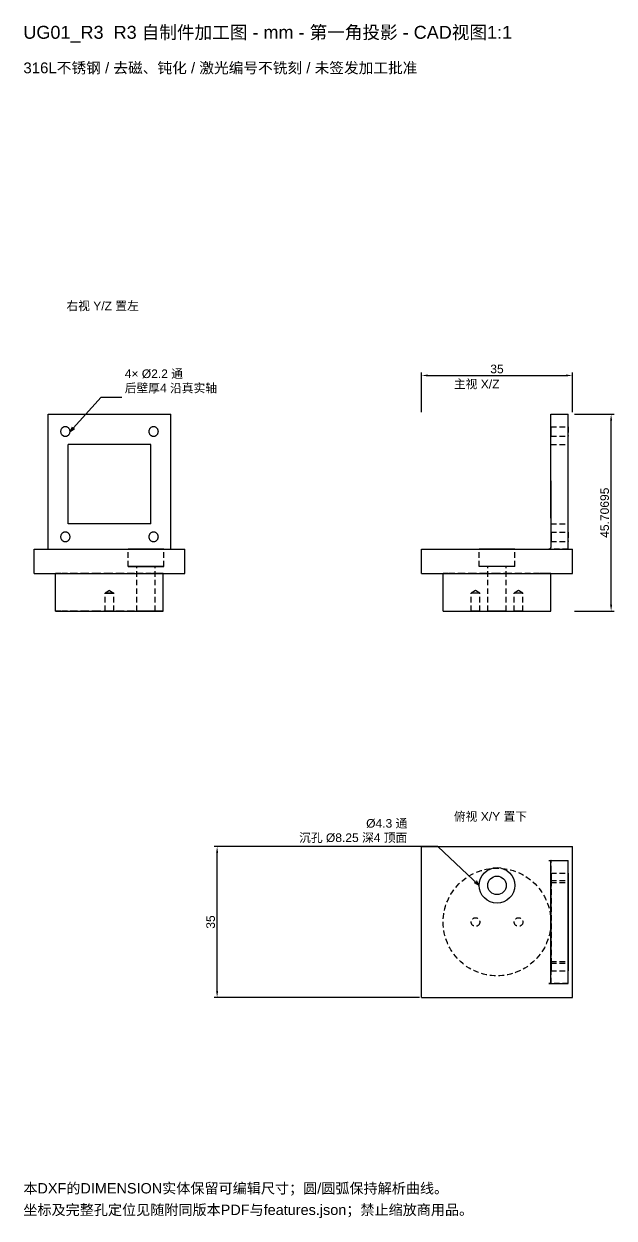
# Model space of a CAD drawing. Header units: millimetres. Extents: x 15 to 294, y 11 to 288.
# Drawn here: x 15.1 to 152.2, y 11.3 to 288.5 of the extents above; entities that cross this region are included whole.
import ezdxf

# ---------------------------------------------------------------- set-up
doc = ezdxf.new("R2010")
doc.units = ezdxf.units.MM
doc.linetypes.add('DASHED_SMALL', pattern=[2, 1.3, -0.7])
for name, color, linetype in [('ANNOTATIONS', 7, 'Continuous'), ('DIMENSIONS', 3, 'Continuous'), ('HIDDEN', 8, 'DASHED_SMALL'), ('VISIBLE', 7, 'Continuous')]:
    doc.layers.add(name, color=color, linetype=linetype)
doc.styles.add('ZZLAB_UNICODE', font='Arial Unicode.ttf')
doc.dimstyles.new('ZZLAB_MM', dxfattribs={"dimtxt": 2, "dimasz": 1.5, "dimexe": 0.7, "dimexo": 0.5, "dimgap": 0.5, "dimtad": 1, "dimdec": 5, "dimtxsty": 'ZZLAB_UNICODE', "dimcen": 2.5, "dimclrd": 3, "dimclre": 3, "dimclrt": 7, "dimazin": 3, "dimtfac": 1, "dimtmove": 0, "dimatfit": 3})

# ---------------------------------------------------------------- blocks, each defined once
blk = doc.blocks.new('_CLOSEDFILLED')
at = {"color": 0, "linetype": 'BYBLOCK'}
blk.add_solid([(-1, 0.16), (0, 0), (-1, -0.16)], dxfattribs=at)
blk = doc.blocks.new('*D7')
at = {"color": 3}
for p, q in [((107.5, 198.35), (107.5, 207.55)), ((109, 206.85), (141, 206.85)), ((142.5, 198.35), (142.5, 207.55))]:
    blk.add_line(p, q, dxfattribs=at)
at = {"layer": 'Defpoints'}
for p in [(107.5, 206.85), (107.5, 197.85), (142.5, 197.85)]:
    blk.add_point(p, dxfattribs=at)
at = {"layer": 'DIMENSIONS', "color": 3, "xscale": 1.5, "yscale": 1.5, "rotation": 180}
blk.add_blockref('_CLOSEDFILLED', (107.5, 206.85), dxfattribs=at)
at = {"layer": 'DIMENSIONS', "color": 3, "xscale": 1.5, "yscale": 1.5}
blk.add_blockref('_CLOSEDFILLED', (142.5, 206.85), dxfattribs=at)
at = {"layer": 'DIMENSIONS', "color": 7, "insert": (125, 208.35), "char_height": 2, "attachment_point": 5, "style": 'ZZLAB_UNICODE', "bg_fill": 3, "box_fill_scale": 1.1, "bg_fill_color": 0}
blk.add_mtext('35', dxfattribs=at)
blk = doc.blocks.new('*D8')
at = {"color": 3}
for p, q in [((143, 197.85), (152.2, 197.85)), ((151.5, 153.65), (151.5, 196.35)), ((143, 152.15), (152.2, 152.15))]:
    blk.add_line(p, q, dxfattribs=at)
at = {"layer": 'Defpoints'}
for p in [(142.5, 197.85), (142.5, 152.15), (151.5, 152.15)]:
    blk.add_point(p, dxfattribs=at)
at = {"layer": 'DIMENSIONS', "color": 3, "xscale": 1.5, "yscale": 1.5}
for p, rotation in [((151.5, 197.85), 90), ((151.5, 152.15), 270)]:
    blk.add_blockref('_CLOSEDFILLED', p, dxfattribs=dict(at, rotation=rotation))
at = {"layer": 'DIMENSIONS', "color": 7, "insert": (150, 175), "char_height": 2, "attachment_point": 5, "rotation": 90, "style": 'ZZLAB_UNICODE', "bg_fill": 3, "box_fill_scale": 1.1, "bg_fill_color": 0}
blk.add_mtext('45.70695', dxfattribs=at)
blk = doc.blocks.new('*D9')
at = {"color": 3}
for p, q in [((107, 97.5), (59.3, 97.5)), ((60, 64), (60, 96)), ((107, 62.5), (59.3, 62.5))]:
    blk.add_line(p, q, dxfattribs=at)
at = {"layer": 'Defpoints'}
for p in [(107.5, 97.5), (60, 62.5), (107.5, 62.5)]:
    blk.add_point(p, dxfattribs=at)
at = {"layer": 'DIMENSIONS', "color": 3, "xscale": 1.5, "yscale": 1.5}
for p, rotation in [((60, 97.5), 90), ((60, 62.5), 270)]:
    blk.add_blockref('_CLOSEDFILLED', p, dxfattribs=dict(at, rotation=rotation))
at = {"layer": 'DIMENSIONS', "color": 7, "insert": (58.5, 80), "char_height": 2, "attachment_point": 5, "rotation": 90, "style": 'ZZLAB_UNICODE', "bg_fill": 3, "box_fill_scale": 1.1, "bg_fill_color": 0}
blk.add_mtext('35', dxfattribs=at)

msp = doc.modelspace()

# ---------------------------------------------------------------- linework, layer by layer
at = {"layer": 'ANNOTATIONS'}
for p, q in [((25.84998, 193.852098), (26.429749, 194.944741)), ((25.84998, 193.852098), (26.875726, 194.543362)), ((120.875, 88.5), (119.794373, 89.101868)), ((120.875, 88.5), (120.204738, 89.539591))]:
    msp.add_line(p, q, dxfattribs=at)
msp.add_lwpolyline([(25.84998, 193.852098), (33.04998, 201.852098), (37.84998, 201.852098)], dxfattribs=at)
at = {"layer": 'HIDDEN'}
for p, q in [((20.749921, 197.852161), (20.749921, 197.853476)), ((20.749921, 167.036697), (20.749921, 197.852161)), ((20.749921, 197.852161), (49.24998, 197.852161)), ((49.24998, 197.852161), (49.24998, 197.853476)), ((49.24998, 167.036697), (49.24998, 197.852161)), ((137.531236, 197.852161), (141.531235, 197.853476)), ((137.541365, 167.036697), (137.531236, 197.852161)), ((137.532189, 194.952098), (141.532189, 194.953413)), ((137.532189, 194.952049), (141.532189, 194.953364)), ((23.64998, 193.852101), (23.64998, 193.853416)), ((25.84998, 193.852095), (25.84998, 193.85341)), ((44.14998, 193.852051), (44.14998, 193.853366)), ((46.34998, 193.852046), (46.34998, 193.853361)), ((137.532912, 192.752098), (141.532912, 192.753413)), ((137.532912, 192.752049), (141.532912, 192.753364)), ((25.42756, 190.852161), (25.42756, 190.853476)), ((25.42756, 172.402062), (25.42756, 190.852161)), ((44.62756, 172.402062), (44.62756, 190.852161)), ((137.533537, 190.852161), (141.533536, 190.853476)), ((137.533537, 190.852161), (141.533536, 190.853476)), ((137.539602, 172.402062), (137.533537, 190.852161)), ((141.539601, 172.403377), (141.533536, 190.853476)), ((25.42756, 172.402062), (25.42756, 172.403377)), ((44.62756, 172.402062), (25.42756, 172.402062)), ((44.62756, 172.402062), (44.62756, 172.403377)), ((137.539602, 172.402062), (141.539601, 172.403377)), ((23.649921, 169.402102), (23.649921, 169.403417)), ((25.849921, 169.402097), (25.849921, 169.403412)), ((44.149921, 169.402053), (44.149921, 169.403368)), ((46.349921, 169.402047), (46.349921, 169.403362)), ((137.540226, 170.502099), (141.540226, 170.503414)), ((137.540226, 170.50205), (141.540226, 170.503365)), ((20.749921, 166.536533), (49.24998, 166.536533)), ((39.375, 162.536533), (39.375, 166.536533)), ((47.625, 162.536533), (47.625, 166.536533)), ((120.875, 162.536533), (120.875, 166.536533)), ((129.125, 162.536533), (129.125, 166.536533)), ((141.54153, 166.536533), (137.041365, 166.536533)), ((137.540949, 168.3021), (141.540949, 168.303414)), ((137.540949, 168.30205), (141.540949, 168.303365)), ((41.35, 152.146524), (41.35, 162.536533)), ((45.65, 152.146524), (45.65, 162.536533)), ((122.85, 152.146524), (122.85, 162.536533)), ((127.15, 152.146524), (127.15, 162.536533)), ((35, 156.950389), (33.995, 156.346524)), ((33.995, 152.146524), (33.995, 156.346524)), ((35, 156.950389), (36.005, 156.346524)), ((36.005, 152.146524), (36.005, 156.346524)), ((120, 156.950389), (118.995, 156.346524)), ((118.995, 152.146524), (118.995, 156.346524)), ((121.005, 156.346524), (120, 156.950389)), ((121.005, 152.146524), (121.005, 156.346524)), ((130, 156.950389), (128.995, 156.346524)), ((128.995, 152.146524), (128.995, 156.346524)), ((131.005, 156.346524), (130, 156.950389)), ((131.005, 152.146524), (131.005, 156.346524)), ((137.531236, 94.24998), (141.54153, 94.24998)), ((137.541365, 94.24998), (137.531236, 94.24998)), ((137.541365, 65.749921), (137.541365, 94.24998)), ((137.532551, 91.34998), (141.53255, 91.34998)), ((137.532551, 89.14998), (141.53255, 89.14998)), ((137.533537, 89.62756), (137.533537, 70.42756)), ((137.539602, 89.62756), (137.533537, 89.62756)), ((137.533537, 89.62756), (141.533536, 89.62756)), ((137.539602, 89.62756), (137.539602, 70.42756)), ((137.539602, 89.62756), (141.533536, 89.62756)), ((137.540588, 91.349921), (141.540587, 91.349921)), ((137.540588, 89.149921), (141.540587, 89.149921)), ((137.532551, 70.84998), (141.53255, 70.84998)), ((137.539602, 70.42756), (137.533537, 70.42756)), ((137.533537, 70.42756), (141.533536, 70.42756)), ((137.539602, 70.42756), (141.533536, 70.42756)), ((137.540588, 70.849921), (141.540587, 70.849921)), ((137.532551, 68.64998), (141.53255, 68.64998)), ((137.540588, 68.649921), (141.540587, 68.649921)), ((141.54153, 65.749921), (137.041365, 65.749921)), ((137.541365, 65.749921), (137.531236, 65.749921))]:
    msp.add_line(p, q, dxfattribs=at)
for points in [[(141.532189, 194.953413), (141.532912, 192.753413)], [(141.532189, 194.953364), (141.532912, 192.753364)], [(23.64998, 193.852758), (23.64998, 193.852101)], [(23.64998, 193.852101), (23.655277, 193.744282), (23.671116, 193.637501), (23.697345, 193.532788), (23.733712, 193.431149), (23.779865, 193.333564), (23.835362, 193.240973), (23.899667, 193.154268), (23.972161, 193.074283), (24.052145, 193.001788), (24.138851, 192.937483), (24.231441, 192.881986), (24.329026, 192.835832), (24.430664, 192.799465), (24.535378, 192.773235), (24.642159, 192.757395), (24.749977, 192.752098), (24.857796, 192.757395), (24.964577, 192.773234), (25.069291, 192.799463), (25.170929, 192.83583), (25.268514, 192.881984), (25.361105, 192.93748), (25.447811, 193.001785), (25.527796, 193.074279), (25.60029, 193.154263), (25.664595, 193.240969), (25.720092, 193.333559), (25.766246, 193.431144), (25.802614, 193.532782), (25.828843, 193.637496), (25.844683, 193.744277), (25.84998, 193.852095)], [(25.84998, 193.852095), (25.84998, 193.852753)], [(44.14998, 193.852709), (44.14998, 193.852051)], [(44.14998, 193.852051), (44.155277, 193.744233), (44.171116, 193.637452), (44.197345, 193.532738), (44.233712, 193.431099), (44.279865, 193.333515), (44.335362, 193.240924), (44.399667, 193.154218), (44.472161, 193.074233), (44.552145, 193.001739), (44.638851, 192.937434), (44.731441, 192.881937), (44.829026, 192.835782), (44.930664, 192.799415), (45.035378, 192.773185), (45.142159, 192.757346), (45.249977, 192.752049), (45.357796, 192.757345), (45.464577, 192.773184), (45.569291, 192.799414), (45.670929, 192.83578), (45.768514, 192.881934), (45.861105, 192.937431), (45.947811, 193.001736), (46.027796, 193.074229), (46.10029, 193.154214), (46.164595, 193.240919), (46.220092, 193.33351), (46.266246, 193.431095), (46.302614, 193.532733), (46.328843, 193.637447), (46.344683, 193.744227), (46.34998, 193.852046)], [(46.34998, 193.852046), (46.34998, 193.852703)], [(23.649921, 169.40276), (23.649921, 169.402102)], [(23.649921, 169.402102), (23.655218, 169.294283), (23.671057, 169.187503), (23.697286, 169.082789), (23.733653, 168.98115), (23.779806, 168.883565), (23.835303, 168.790974), (23.899608, 168.704269), (23.972102, 168.624284), (24.052086, 168.55179), (24.138792, 168.487484), (24.231382, 168.431987), (24.328967, 168.385833), (24.430605, 168.349466), (24.535319, 168.323236), (24.6421, 168.307397), (24.749918, 168.3021), (24.857737, 168.307396), (24.964518, 168.323235), (25.069232, 168.349464), (25.17087, 168.385831), (25.268455, 168.431985), (25.361046, 168.487481), (25.447752, 168.551786), (25.527737, 168.62428), (25.600231, 168.704265), (25.664536, 168.79097), (25.720033, 168.883561), (25.766188, 168.981145), (25.802555, 169.082784), (25.828784, 169.187497), (25.844624, 169.294278), (25.849921, 169.402097)], [(25.849921, 169.402097), (25.849921, 169.402754)], [(44.149921, 169.40271), (44.149921, 169.402053)], [(44.149921, 169.402053), (44.155218, 169.294234), (44.171057, 169.187453), (44.197286, 169.082739), (44.233653, 168.981101), (44.279806, 168.883516), (44.335303, 168.790925), (44.399608, 168.70422), (44.472102, 168.624235), (44.552086, 168.55174), (44.638792, 168.487435), (44.731382, 168.431938), (44.828967, 168.385784), (44.930605, 168.349417), (45.035319, 168.323187), (45.1421, 168.307347), (45.249918, 168.30205), (45.357737, 168.307347), (45.464518, 168.323186), (45.569232, 168.349415), (45.67087, 168.385782), (45.768455, 168.431935), (45.861046, 168.487432), (45.947752, 168.551737), (46.027737, 168.624231), (46.100231, 168.704215), (46.164536, 168.790921), (46.220033, 168.883511), (46.266188, 168.981096), (46.302555, 169.082734), (46.328784, 169.187448), (46.344624, 169.294229), (46.349921, 169.402047)], [(46.349921, 169.402047), (46.349921, 169.402705)], [(141.540226, 170.503414), (141.540949, 168.303414)], [(141.540226, 170.503365), (141.540949, 168.303365)], [(47.625, 166.536533), (47.521578, 166.536533), (47.216497, 166.536533), (46.725055, 166.536533), (46.071895, 166.536533), (45.28977, 166.536533), (44.417899, 166.536533), (43.5, 166.536533), (42.582101, 166.536533), (41.71023, 166.536533), (40.928105, 166.536533), (40.274945, 166.536533), (39.783503, 166.536533), (39.478422, 166.536533), (39.375, 166.536533)], [(39.375, 166.536533), (39.400937, 166.536533), (39.478422, 166.536533), (39.606481, 166.536533), (39.783503, 166.536533), (40.007263, 166.536533), (40.274945, 166.536533), (40.583185, 166.536533), (40.928105, 166.536533), (41.305368, 166.536533), (41.71023, 166.536533), (42.137599, 166.536533), (42.582101, 166.536533), (43.038147, 166.536533), (43.5, 166.536533)], [(43.5, 166.536533), (43.961853, 166.536533), (44.417899, 166.536533), (44.862401, 166.536533), (45.28977, 166.536533), (45.694632, 166.536533), (46.071895, 166.536533), (46.416815, 166.536533), (46.725055, 166.536533), (46.992737, 166.536533), (47.216497, 166.536533), (47.393519, 166.536533), (47.521578, 166.536533), (47.599063, 166.536533), (47.625, 166.536533)], [(49.24998, 166.536533), (49.24998, 166.546144), (49.24998, 166.574609), (49.24998, 166.620832), (49.24998, 166.683038), (49.24998, 166.758833), (49.24998, 166.845305), (49.24998, 167.036697)], [(129.125, 166.536533), (129.021578, 166.536533), (128.716497, 166.536533), (128.225055, 166.536533), (127.571895, 166.536533), (126.78977, 166.536533), (125.917899, 166.536533), (125, 166.536533), (124.082101, 166.536533), (123.21023, 166.536533), (122.428105, 166.536533), (121.774945, 166.536533), (121.283503, 166.536533), (120.978422, 166.536533), (120.875, 166.536533)], [(137.041365, 166.536533), (137.138931, 166.546144), (137.232745, 166.574609), (137.319202, 166.620832), (137.394977, 166.683038), (137.457157, 166.758833), (137.503352, 166.845305), (137.531786, 166.939129), (137.541365, 167.036697)], [(47.5, 160.896083), (47.186599, 160.896083), (46.262111, 160.896083), (44.772894, 160.896083), (42.793623, 160.896083), (40.423547, 160.896083), (37.781512, 160.896083), (35, 160.896083), (32.218488, 160.896083), (29.576453, 160.896083), (27.206377, 160.896083), (25.227106, 160.896083), (23.737889, 160.896083), (22.813401, 160.896083), (22.5, 160.896083)], [(22.5, 160.896083), (22.578597, 160.896083), (22.813401, 160.896083), (23.201458, 160.896083), (23.737889, 160.896083), (24.415948, 160.896083), (25.227106, 160.896083), (26.161165, 160.896083), (27.206377, 160.896083), (28.349599, 160.896083), (29.576453, 160.896083), (30.871512, 160.896083), (32.218488, 160.896083), (33.600444, 160.896083), (35, 160.896083)], [(35, 160.896083), (36.399556, 160.896083), (37.781512, 160.896083), (39.128488, 160.896083), (40.423547, 160.896083), (41.650401, 160.896083), (42.793623, 160.896083), (43.838835, 160.896083), (44.772894, 160.896083), (45.584052, 160.896083), (46.262111, 160.896083), (46.798542, 160.896083), (47.186599, 160.896083), (47.421403, 160.896083), (47.5, 160.896083)], [(47.625, 162.536533), (47.521578, 162.536533), (47.216497, 162.536533), (46.725055, 162.536533), (46.071895, 162.536533), (45.28977, 162.536533), (44.417899, 162.536533), (43.5, 162.536533), (42.582101, 162.536533), (41.71023, 162.536533), (40.928105, 162.536533), (40.274945, 162.536533), (39.783503, 162.536533), (39.478422, 162.536533), (39.375, 162.536533)], [(39.375, 162.536533), (39.400937, 162.536533), (39.478422, 162.536533), (39.606481, 162.536533), (39.783503, 162.536533), (40.007263, 162.536533), (40.274945, 162.536533), (40.583185, 162.536533), (40.928105, 162.536533), (41.305368, 162.536533), (41.71023, 162.536533), (42.137599, 162.536533), (42.582101, 162.536533), (43.038147, 162.536533), (43.5, 162.536533)], [(45.65, 162.536533), (45.596095, 162.536533), (45.437083, 162.536533), (45.180938, 162.536533), (44.840503, 162.536533), (44.43285, 162.536533), (43.97842, 162.536533), (43.5, 162.536533), (43.02158, 162.536533), (42.56715, 162.536533), (42.159497, 162.536533), (41.819062, 162.536533), (41.562917, 162.536533), (41.403905, 162.536533), (41.35, 162.536533)], [(41.35, 162.536533), (41.363519, 162.536533), (41.403905, 162.536533), (41.470651, 162.536533), (41.562917, 162.536533), (41.679543, 162.536533), (41.819062, 162.536533), (41.97972, 162.536533), (42.159497, 162.536533), (42.356131, 162.536533), (42.56715, 162.536533), (42.7899, 162.536533), (43.02158, 162.536533), (43.259276, 162.536533), (43.5, 162.536533)], [(43.5, 162.536533), (43.961853, 162.536533), (44.417899, 162.536533), (44.862401, 162.536533), (45.28977, 162.536533), (45.694632, 162.536533), (46.071895, 162.536533), (46.416815, 162.536533), (46.725055, 162.536533), (46.992737, 162.536533), (47.216497, 162.536533), (47.393519, 162.536533), (47.521578, 162.536533), (47.599063, 162.536533), (47.625, 162.536533)], [(43.5, 162.536533), (43.740724, 162.536533), (43.97842, 162.536533), (44.2101, 162.536533), (44.43285, 162.536533), (44.643869, 162.536533), (44.840503, 162.536533), (45.02028, 162.536533), (45.180938, 162.536533), (45.320457, 162.536533), (45.437083, 162.536533), (45.529349, 162.536533), (45.596095, 162.536533), (45.636481, 162.536533), (45.65, 162.536533)], [(137.5, 160.896083), (137.186599, 160.896083), (136.262111, 160.896083), (134.772894, 160.896083), (132.793623, 160.896083), (130.423547, 160.896083), (127.781512, 160.896083), (125, 160.896083), (122.218488, 160.896083), (119.576453, 160.896083), (117.206377, 160.896083), (115.227106, 160.896083), (113.737889, 160.896083), (112.813401, 160.896083), (112.5, 160.896083)], [(129.125, 162.536533), (129.021578, 162.536533), (128.716497, 162.536533), (128.225055, 162.536533), (127.571895, 162.536533), (126.78977, 162.536533), (125.917899, 162.536533), (125, 162.536533), (124.082101, 162.536533), (123.21023, 162.536533), (122.428105, 162.536533), (121.774945, 162.536533), (121.283503, 162.536533), (120.978422, 162.536533), (120.875, 162.536533)], [(127.15, 162.536533), (127.096095, 162.536533), (126.937083, 162.536533), (126.680938, 162.536533), (126.340503, 162.536533), (125.93285, 162.536533), (125.47842, 162.536533), (125, 162.536533), (124.52158, 162.536533), (124.06715, 162.536533), (123.659497, 162.536533), (123.319062, 162.536533), (123.062917, 162.536533), (122.903905, 162.536533), (122.85, 162.536533)], [(36.005, 156.346524), (35.979803, 156.346524), (35.905474, 156.346524), (35.785741, 156.346524), (35.626607, 156.346524), (35.436053, 156.346524), (35.223634, 156.346524), (35, 156.346524), (34.776366, 156.346524), (34.563947, 156.346524), (34.373393, 156.346524), (34.214259, 156.346524), (34.094526, 156.346524), (34.020197, 156.346524), (33.995, 156.346524)], [(33.995, 156.346524), (34.001319, 156.346524), (34.020197, 156.346524), (34.051397, 156.346524), (34.094526, 156.346524), (34.149042, 156.346524), (34.214259, 156.346524), (34.289358, 156.346524), (34.373393, 156.346524), (34.465308, 156.346524), (34.563947, 156.346524), (34.66807, 156.346524), (34.776366, 156.346524), (34.887476, 156.346524), (35, 156.346524)], [(35, 156.346524), (35.112524, 156.346524), (35.223634, 156.346524), (35.33193, 156.346524), (35.436053, 156.346524), (35.534692, 156.346524), (35.626607, 156.346524), (35.710642, 156.346524), (35.785741, 156.346524), (35.850958, 156.346524), (35.905474, 156.346524), (35.948603, 156.346524), (35.979803, 156.346524), (35.998681, 156.346524), (36.005, 156.346524)], [(121.005, 156.346524), (120.979803, 156.346524), (120.905474, 156.346524), (120.785741, 156.346524), (120.626607, 156.346524), (120.436053, 156.346524), (120.223634, 156.346524), (120, 156.346524), (119.776366, 156.346524), (119.563947, 156.346524), (119.373393, 156.346524), (119.214259, 156.346524), (119.094526, 156.346524), (119.020197, 156.346524), (118.995, 156.346524)], [(131.005, 156.346524), (130.979803, 156.346524), (130.905474, 156.346524), (130.785741, 156.346524), (130.626607, 156.346524), (130.436053, 156.346524), (130.223634, 156.346524), (130, 156.346524), (129.776366, 156.346524), (129.563947, 156.346524), (129.373393, 156.346524), (129.214259, 156.346524), (129.094526, 156.346524), (129.020197, 156.346524), (128.995, 156.346524)], [(47.5, 152.146524), (47.186599, 152.146524), (46.262111, 152.146524), (44.772894, 152.146524), (42.793623, 152.146524), (40.423547, 152.146524), (37.781512, 152.146524), (35, 152.146524), (32.218488, 152.146524), (29.576453, 152.146524), (27.206377, 152.146524), (25.227106, 152.146524), (23.737889, 152.146524), (22.813401, 152.146524), (22.5, 152.146524)], [(36.005, 152.146524), (35.979803, 152.146524), (35.905474, 152.146524), (35.785741, 152.146524), (35.626607, 152.146524), (35.436053, 152.146524), (35.223634, 152.146524), (35, 152.146524), (34.776366, 152.146524), (34.563947, 152.146524), (34.373393, 152.146524), (34.214259, 152.146524), (34.094526, 152.146524), (34.020197, 152.146524), (33.995, 152.146524)], [(33.995, 152.146524), (34.001319, 152.146524), (34.020197, 152.146524), (34.051397, 152.146524), (34.094526, 152.146524), (34.149042, 152.146524), (34.214259, 152.146524), (34.289358, 152.146524), (34.373393, 152.146524), (34.465308, 152.146524), (34.563947, 152.146524), (34.66807, 152.146524), (34.776366, 152.146524), (34.887476, 152.146524), (35, 152.146524)], [(35, 152.146524), (35.112524, 152.146524), (35.223634, 152.146524), (35.33193, 152.146524), (35.436053, 152.146524), (35.534692, 152.146524), (35.626607, 152.146524), (35.710642, 152.146524), (35.785741, 152.146524), (35.850958, 152.146524), (35.905474, 152.146524), (35.948603, 152.146524), (35.979803, 152.146524), (35.998681, 152.146524), (36.005, 152.146524)], [(45.65, 152.146524), (45.596095, 152.146524), (45.437083, 152.146524), (45.180938, 152.146524), (44.840503, 152.146524), (44.43285, 152.146524), (43.97842, 152.146524), (43.5, 152.146524), (43.02158, 152.146524), (42.56715, 152.146524), (42.159497, 152.146524), (41.819062, 152.146524), (41.562917, 152.146524), (41.403905, 152.146524), (41.35, 152.146524)], [(41.35, 152.146524), (41.363519, 152.146524), (41.403905, 152.146524), (41.470651, 152.146524), (41.562917, 152.146524), (41.679543, 152.146524), (41.819062, 152.146524), (41.97972, 152.146524), (42.159497, 152.146524), (42.356131, 152.146524), (42.56715, 152.146524), (42.7899, 152.146524), (43.02158, 152.146524), (43.259276, 152.146524), (43.5, 152.146524)], [(43.5, 152.146524), (43.740724, 152.146524), (43.97842, 152.146524), (44.2101, 152.146524), (44.43285, 152.146524), (44.643869, 152.146524), (44.840503, 152.146524), (45.02028, 152.146524), (45.180938, 152.146524), (45.320457, 152.146524), (45.437083, 152.146524), (45.529349, 152.146524), (45.596095, 152.146524), (45.636481, 152.146524), (45.65, 152.146524)], [(121.005, 152.146524), (120.979803, 152.146524), (120.905474, 152.146524), (120.785741, 152.146524), (120.626607, 152.146524), (120.436053, 152.146524), (120.223634, 152.146524), (120, 152.146524), (119.776366, 152.146524), (119.563947, 152.146524), (119.373393, 152.146524), (119.214259, 152.146524), (119.094526, 152.146524), (119.020197, 152.146524), (118.995, 152.146524)], [(127.15, 152.146524), (127.096095, 152.146524), (126.937083, 152.146524), (126.680938, 152.146524), (126.340503, 152.146524), (125.93285, 152.146524), (125.47842, 152.146524), (125, 152.146524), (124.52158, 152.146524), (124.06715, 152.146524), (123.659497, 152.146524), (123.319062, 152.146524), (123.062917, 152.146524), (122.903905, 152.146524), (122.85, 152.146524)], [(131.005, 152.146524), (130.979803, 152.146524), (130.905474, 152.146524), (130.785741, 152.146524), (130.626607, 152.146524), (130.436053, 152.146524), (130.223634, 152.146524), (130, 152.146524), (129.776366, 152.146524), (129.563947, 152.146524), (129.373393, 152.146524), (129.214259, 152.146524), (129.094526, 152.146524), (129.020197, 152.146524), (128.995, 152.146524)], [(137.531236, 94.24998), (137.532627, 94.24998), (137.533916, 94.24998), (137.535104, 94.24998), (137.536188, 94.24998), (137.537171, 94.24998), (137.53805, 94.24998), (137.538826, 94.24998), (137.5395, 94.24998), (137.540069, 94.24998), (137.540536, 94.24998), (137.540899, 94.24998), (137.541158, 94.24998), (137.541313, 94.24998), (137.541365, 94.24998)], [(137.532551, 91.34998), (137.532515, 91.344683), (137.53248, 91.328844), (137.532412, 91.266247), (137.532295, 91.027797), (137.532189, 90.24998)], [(137.532189, 90.24998), (137.532295, 89.472163), (137.532412, 89.233713), (137.53248, 89.171116), (137.532515, 89.155277), (137.532551, 89.14998)], [(137.532551, 89.14998), (137.532586, 89.155277), (137.532621, 89.171116), (137.532689, 89.233713), (137.532806, 89.472163), (137.532912, 90.24998), (137.532806, 91.027797), (137.532689, 91.266247), (137.532621, 91.328844), (137.532586, 91.344683), (137.532551, 91.34998)], [(137.540588, 91.349921), (137.540552, 91.344624), (137.540517, 91.328785), (137.540449, 91.266189), (137.540332, 91.027739), (137.540226, 90.249921)], [(137.540226, 90.249921), (137.540332, 89.472104), (137.540449, 89.233654), (137.540517, 89.171057), (137.540552, 89.155218), (137.540588, 89.149921)], [(137.540588, 89.149921), (137.540623, 89.155218), (137.540658, 89.171057), (137.540726, 89.233654), (137.540843, 89.472104), (137.540949, 90.249921), (137.540843, 91.027739), (137.540726, 91.266189), (137.540658, 91.328785), (137.540623, 91.344624), (137.540588, 91.349921)], [(137.532551, 70.84998), (137.532515, 70.844683), (137.53248, 70.828844), (137.532412, 70.766247), (137.532295, 70.527797), (137.532189, 69.74998)], [(137.532189, 69.74998), (137.532295, 68.972163), (137.532412, 68.733713), (137.53248, 68.671116), (137.532515, 68.655277), (137.532551, 68.64998)], [(137.532551, 68.64998), (137.532586, 68.655277), (137.532621, 68.671116), (137.532689, 68.733713), (137.532806, 68.972163), (137.532912, 69.74998), (137.532806, 70.527797), (137.532689, 70.766247), (137.532621, 70.828844), (137.532586, 70.844683), (137.532551, 70.84998)], [(137.540588, 70.849921), (137.540552, 70.844624), (137.540517, 70.828785), (137.540449, 70.766189), (137.540332, 70.527739), (137.540226, 69.749921)], [(137.540226, 69.749921), (137.540332, 68.972104), (137.540449, 68.733654), (137.540517, 68.671057), (137.540552, 68.655218), (137.540588, 68.649921)], [(137.540588, 68.649921), (137.540623, 68.655218), (137.540658, 68.671057), (137.540726, 68.733654), (137.540843, 68.972104), (137.540949, 69.749921), (137.540843, 70.527739), (137.540726, 70.766189), (137.540658, 70.828785), (137.540623, 70.844624), (137.540588, 70.849921)], [(137.531236, 65.749921), (137.532627, 65.749921), (137.533916, 65.749921), (137.535104, 65.749921), (137.536188, 65.749921), (137.537171, 65.749921), (137.53805, 65.749921), (137.538826, 65.749921), (137.5395, 65.749921), (137.540069, 65.749921), (137.540536, 65.749921), (137.540899, 65.749921), (137.541158, 65.749921), (137.541313, 65.749921), (137.541365, 65.749921)]]:
    msp.add_lwpolyline(points, dxfattribs=at)
for centre, radius in [((125, 80), 12.5), ((120, 80), 1.005), ((130, 80), 1.005)]:
    msp.add_circle(centre, radius, dxfattribs=at)
at = {"layer": 'VISIBLE'}
for p, q in [((20.749921, 166.536533), (20.749921, 197.853476)), ((20.749921, 197.853476), (49.24998, 197.853476)), ((49.24998, 166.536533), (49.24998, 197.853476)), ((137.531236, 197.852161), (141.531235, 197.853476)), ((137.541365, 167.036697), (137.531236, 197.852161)), ((141.54153, 166.536533), (141.531235, 197.853476)), ((25.42756, 172.403377), (25.42756, 190.853476)), ((44.62756, 190.853476), (25.42756, 190.853476)), ((44.62756, 190.852161), (25.42756, 190.852161)), ((44.62756, 172.403377), (44.62756, 190.853476)), ((44.62756, 190.852161), (44.62756, 190.853476)), ((137.539602, 172.402062), (137.533537, 190.852161)), ((44.62756, 172.403377), (25.42756, 172.403377)), ((17.5, 166.536533), (52.5, 166.536533)), ((17.5, 160.896083), (17.5, 166.536533)), ((52.5, 160.896083), (52.5, 166.536533)), ((107.5, 166.536533), (142.5, 166.536533)), ((107.5, 160.896083), (107.5, 166.536533)), ((142.5, 160.896083), (142.5, 166.536533)), ((17.5, 160.896083), (52.5, 160.896083)), ((22.5, 152.146524), (22.5, 160.896083)), ((47.5, 152.146524), (47.5, 160.896083)), ((107.5, 160.896083), (142.5, 160.896083)), ((112.5, 152.146524), (112.5, 160.896083)), ((137.5, 152.146524), (137.5, 160.896083)), ((107.5, 62.5), (107.5, 97.5)), ((107.5, 97.5), (142.5, 97.5)), ((142.5, 62.5), (142.5, 97.5)), ((137.041365, 94.24998), (137.531236, 94.24998)), ((137.531236, 94.24998), (141.531235, 94.24998)), ((137.531236, 65.749921), (137.531236, 94.24998)), ((141.54153, 94.24998), (141.531235, 94.24998)), ((141.531235, 65.749921), (141.531235, 94.24998)), ((141.54153, 65.749921), (141.54153, 94.24998)), ((141.533536, 89.62756), (141.533536, 70.42756)), ((141.539601, 89.62756), (141.533536, 89.62756)), ((141.539601, 89.62756), (141.539601, 70.42756)), ((141.539601, 70.42756), (141.533536, 70.42756)), ((137.531236, 65.749921), (141.531235, 65.749921)), ((141.54153, 65.749921), (141.531235, 65.749921)), ((107.5, 62.5), (142.5, 62.5))]:
    msp.add_line(p, q, dxfattribs=at)
for points in [[(24.74998, 194.953413), (24.642161, 194.948116), (24.535381, 194.932277), (24.430667, 194.906047), (24.329029, 194.869681), (24.231444, 194.823527), (24.138854, 194.76803), (24.052148, 194.703725), (23.972163, 194.631231), (23.899669, 194.551247), (23.835364, 194.464542), (23.779867, 194.371951), (23.733713, 194.274367), (23.697346, 194.172728), (23.671117, 194.068015), (23.655277, 193.961234), (23.64998, 193.853416)], [(24.74998, 194.952098), (24.642202, 194.946805), (24.535462, 194.930978), (24.430785, 194.904768), (24.329181, 194.868429), (24.231626, 194.822309), (24.139059, 194.766852), (24.052371, 194.702593), (23.972396, 194.630149), (23.899904, 194.550218), (23.835593, 194.463568), (23.780081, 194.371035), (23.733902, 194.273507), (23.697501, 194.171924), (23.671229, 194.067264), (23.655338, 193.960533), (23.64998, 193.852758)], [(25.84998, 193.85341), (25.844683, 193.961229), (25.828844, 194.06801), (25.802615, 194.172724), (25.766248, 194.274363), (25.720094, 194.371948), (25.664598, 194.464539), (25.600292, 194.551244), (25.527798, 194.631229), (25.447814, 194.703724), (25.361108, 194.768029), (25.268517, 194.823526), (25.170932, 194.86968), (25.069294, 194.906047), (24.96458, 194.932277), (24.857799, 194.948116), (24.74998, 194.953413)], [(25.84998, 193.852753), (25.844623, 193.960528), (25.828732, 194.067259), (25.80246, 194.17192), (25.766059, 194.273504), (25.719881, 194.371031), (25.664369, 194.463566), (25.600058, 194.550215), (25.527566, 194.630147), (25.447591, 194.702591), (25.360903, 194.766851), (25.268336, 194.822308), (25.170781, 194.868428), (25.069176, 194.904768), (24.964499, 194.930978), (24.857758, 194.946805), (24.74998, 194.952098)], [(45.24998, 194.953364), (45.142161, 194.948067), (45.035381, 194.932227), (44.930667, 194.905998), (44.829029, 194.869631), (44.731444, 194.823477), (44.638854, 194.767981), (44.552148, 194.703676), (44.472163, 194.631182), (44.399669, 194.551197), (44.335364, 194.464492), (44.279867, 194.371902), (44.233713, 194.274317), (44.197346, 194.172679), (44.171117, 194.067965), (44.155277, 193.961185), (44.14998, 193.853366)], [(45.24998, 194.952049), (45.142202, 194.946756), (45.035462, 194.930929), (44.930785, 194.904719), (44.829181, 194.868379), (44.731626, 194.822259), (44.639059, 194.766803), (44.552371, 194.702543), (44.472396, 194.630099), (44.399904, 194.550168), (44.335593, 194.463519), (44.280081, 194.370985), (44.233902, 194.273458), (44.197501, 194.171875), (44.171229, 194.067215), (44.155338, 193.960483), (44.14998, 193.852709)], [(46.34998, 193.853361), (46.344683, 193.96118), (46.328844, 194.067961), (46.302615, 194.172675), (46.266248, 194.274313), (46.220094, 194.371898), (46.164598, 194.464489), (46.100292, 194.551195), (46.027798, 194.63118), (45.947814, 194.703674), (45.861108, 194.76798), (45.768517, 194.823477), (45.670932, 194.869631), (45.569294, 194.905998), (45.46458, 194.932227), (45.357799, 194.948067), (45.24998, 194.953364)], [(46.34998, 193.852703), (46.344623, 193.960478), (46.328732, 194.06721), (46.30246, 194.171871), (46.266059, 194.273454), (46.219881, 194.370982), (46.164369, 194.463516), (46.100058, 194.550166), (46.027566, 194.630098), (45.947591, 194.702542), (45.860903, 194.766802), (45.768336, 194.822258), (45.670781, 194.868379), (45.569176, 194.904719), (45.464499, 194.930928), (45.357758, 194.946756), (45.24998, 194.952049)], [(137.532189, 194.952098), (137.532912, 192.752098)], [(137.532189, 194.952049), (137.532912, 192.752049)], [(23.64998, 193.853416), (23.655277, 193.745597), (23.671116, 193.638816), (23.697345, 193.534102), (23.733712, 193.432464), (23.779865, 193.334879), (23.835362, 193.242288), (23.899667, 193.155582), (23.972161, 193.075597), (24.052145, 193.003103), (24.138851, 192.938798), (24.231441, 192.883301), (24.329026, 192.837147), (24.430664, 192.800779), (24.535378, 192.77455), (24.642159, 192.75871), (24.749977, 192.753413), (24.857796, 192.75871), (24.964577, 192.774549), (25.069291, 192.800778), (25.170929, 192.837145), (25.268514, 192.883298), (25.361105, 192.938795), (25.447811, 193.0031), (25.527796, 193.075594), (25.60029, 193.155578), (25.664595, 193.242284), (25.720092, 193.334874), (25.766246, 193.432459), (25.802614, 193.534097), (25.828843, 193.638811), (25.844683, 193.745591), (25.84998, 193.85341)], [(44.14998, 193.853366), (44.155277, 193.745547), (44.171116, 193.638767), (44.197345, 193.534053), (44.233712, 193.432414), (44.279865, 193.33483), (44.335362, 193.242239), (44.399667, 193.155533), (44.472161, 193.075548), (44.552145, 193.003054), (44.638851, 192.938749), (44.731441, 192.883252), (44.829026, 192.837097), (44.930664, 192.80073), (45.035378, 192.7745), (45.142159, 192.758661), (45.249977, 192.753364), (45.357796, 192.75866), (45.464577, 192.774499), (45.569291, 192.800729), (45.670929, 192.837095), (45.768514, 192.883249), (45.861105, 192.938746), (45.947811, 193.00305), (46.027796, 193.075544), (46.10029, 193.155529), (46.164595, 193.242234), (46.220092, 193.334825), (46.266246, 193.432409), (46.302614, 193.534048), (46.328843, 193.638762), (46.344683, 193.745542), (46.34998, 193.853361)], [(24.749921, 170.503414), (24.642102, 170.498117), (24.535322, 170.482278), (24.430608, 170.456049), (24.32897, 170.419682), (24.231385, 170.373528), (24.138795, 170.318031), (24.052089, 170.253727), (23.972105, 170.181233), (23.899611, 170.101248), (23.835305, 170.014543), (23.779809, 169.921952), (23.733654, 169.824368), (23.697287, 169.72273), (23.671058, 169.618016), (23.655218, 169.511236), (23.649921, 169.403417)], [(24.749921, 170.502099), (24.642143, 170.496807), (24.535403, 170.480979), (24.430726, 170.45477), (24.329122, 170.41843), (24.231567, 170.37231), (24.139, 170.316853), (24.052312, 170.252594), (23.972337, 170.18015), (23.899845, 170.100219), (23.835534, 170.01357), (23.780022, 169.921036), (23.733843, 169.823509), (23.697443, 169.721926), (23.67117, 169.617265), (23.655279, 169.510534), (23.649921, 169.40276)], [(23.649921, 169.403417), (23.655218, 169.295598), (23.671057, 169.188818), (23.697286, 169.084104), (23.733653, 168.982465), (23.779806, 168.88488), (23.835303, 168.792289), (23.899608, 168.705584), (23.972102, 168.625599), (24.052086, 168.553105), (24.138792, 168.488799), (24.231382, 168.433302), (24.328967, 168.387148), (24.430605, 168.350781), (24.535319, 168.324551), (24.6421, 168.308711), (24.749918, 168.303414), (24.857737, 168.308711), (24.964518, 168.32455), (25.069232, 168.350779), (25.17087, 168.387146), (25.268455, 168.4333), (25.361046, 168.488796), (25.447752, 168.553101), (25.527737, 168.625595), (25.600231, 168.70558), (25.664536, 168.792285), (25.720033, 168.884876), (25.766188, 168.98246), (25.802555, 169.084099), (25.828784, 169.188812), (25.844624, 169.295593), (25.849921, 169.403412)], [(25.849921, 169.403412), (25.844625, 169.511231), (25.828785, 169.618011), (25.802556, 169.722725), (25.766189, 169.824364), (25.720035, 169.921949), (25.664539, 170.01454), (25.600234, 170.101246), (25.527739, 170.181231), (25.447755, 170.253725), (25.361049, 170.31803), (25.268458, 170.373527), (25.170873, 170.419681), (25.069235, 170.456048), (24.964521, 170.482278), (24.85774, 170.498117), (24.749921, 170.503414)], [(25.849921, 169.402754), (25.844564, 169.510529), (25.828673, 169.617261), (25.802401, 169.721922), (25.766001, 169.823505), (25.719822, 169.921033), (25.66431, 170.013567), (25.599999, 170.100217), (25.527507, 170.180148), (25.447532, 170.252593), (25.360844, 170.316852), (25.268277, 170.372309), (25.170722, 170.41843), (25.069117, 170.454769), (24.96444, 170.480979), (24.857699, 170.496807), (24.749921, 170.502099)], [(45.249921, 170.503365), (45.142102, 170.498068), (45.035322, 170.482229), (44.930608, 170.455999), (44.82897, 170.419633), (44.731385, 170.373479), (44.638795, 170.317982), (44.552089, 170.253677), (44.472105, 170.181183), (44.399611, 170.101199), (44.335305, 170.014494), (44.279809, 169.921903), (44.233654, 169.824319), (44.197287, 169.72268), (44.171058, 169.617967), (44.155218, 169.511186), (44.149921, 169.403368)], [(45.249921, 170.50205), (45.142143, 170.496757), (45.035403, 170.48093), (44.930726, 170.45472), (44.829122, 170.418381), (44.731567, 170.372261), (44.639, 170.316804), (44.552312, 170.252545), (44.472337, 170.180101), (44.399845, 170.10017), (44.335534, 170.01352), (44.280022, 169.920987), (44.233843, 169.823459), (44.197443, 169.721876), (44.17117, 169.617216), (44.155279, 169.510485), (44.149921, 169.40271)], [(44.149921, 169.403368), (44.155218, 169.295549), (44.171057, 169.188768), (44.197286, 169.084054), (44.233653, 168.982416), (44.279806, 168.884831), (44.335303, 168.79224), (44.399608, 168.705534), (44.472102, 168.625549), (44.552086, 168.553055), (44.638792, 168.48875), (44.731382, 168.433253), (44.828967, 168.387098), (44.930605, 168.350731), (45.035319, 168.324502), (45.1421, 168.308662), (45.249918, 168.303365), (45.357737, 168.308662), (45.464518, 168.324501), (45.569232, 168.35073), (45.67087, 168.387096), (45.768455, 168.43325), (45.861046, 168.488747), (45.947752, 168.553052), (46.027737, 168.625546), (46.100231, 168.70553), (46.164536, 168.792235), (46.220033, 168.884826), (46.266188, 168.982411), (46.302555, 169.084049), (46.328784, 169.188763), (46.344624, 169.295543), (46.349921, 169.403362)], [(46.349921, 169.403362), (46.344625, 169.511181), (46.328785, 169.617962), (46.302556, 169.722676), (46.266189, 169.824315), (46.220035, 169.9219), (46.164539, 170.014491), (46.100234, 170.101196), (46.027739, 170.181181), (45.947755, 170.253676), (45.861049, 170.317981), (45.768458, 170.373478), (45.670873, 170.419632), (45.569235, 170.455999), (45.464521, 170.482229), (45.35774, 170.498068), (45.249921, 170.503365)], [(46.349921, 169.402705), (46.344564, 169.51048), (46.328673, 169.617211), (46.302401, 169.721872), (46.266001, 169.823455), (46.219822, 169.920983), (46.16431, 170.013517), (46.099999, 170.100167), (46.027507, 170.180099), (45.947532, 170.252543), (45.860844, 170.316803), (45.768277, 170.37226), (45.670722, 170.41838), (45.569117, 170.45472), (45.46444, 170.48093), (45.357699, 170.496757), (45.249921, 170.50205)], [(137.540226, 170.502099), (137.540949, 168.3021)], [(137.540226, 170.50205), (137.540949, 168.30205)], [(20.749921, 166.536533), (20.749921, 166.546144), (20.749921, 166.574609), (20.749921, 166.620832), (20.749921, 166.683038), (20.749921, 166.758833), (20.749921, 166.845305), (20.749921, 167.036697)], [(137.041365, 166.536533), (137.138931, 166.546144), (137.232745, 166.574609), (137.319202, 166.620832), (137.394977, 166.683038), (137.457157, 166.758833), (137.503352, 166.845305), (137.531786, 166.939129), (137.541365, 167.036697)], [(22.5, 152.146524), (22.578597, 152.146524), (22.813401, 152.146524), (23.201458, 152.146524), (23.737889, 152.146524), (24.415948, 152.146524), (25.227106, 152.146524), (26.161165, 152.146524), (27.206377, 152.146524), (28.349599, 152.146524), (29.576453, 152.146524), (30.871512, 152.146524), (32.218488, 152.146524), (33.600444, 152.146524), (35, 152.146524)], [(35, 152.146524), (36.399556, 152.146524), (37.781512, 152.146524), (39.128488, 152.146524), (40.423547, 152.146524), (41.650401, 152.146524), (42.793623, 152.146524), (43.838835, 152.146524), (44.772894, 152.146524), (45.584052, 152.146524), (46.262111, 152.146524), (46.798542, 152.146524), (47.186599, 152.146524), (47.421403, 152.146524), (47.5, 152.146524)], [(112.5, 152.146524), (112.813401, 152.146524), (113.737889, 152.146524), (115.227106, 152.146524), (117.206377, 152.146524), (119.576453, 152.146524), (122.218488, 152.146524), (125, 152.146524), (127.781512, 152.146524), (130.423547, 152.146524), (132.793623, 152.146524), (134.772894, 152.146524), (136.262111, 152.146524), (137.186599, 152.146524), (137.5, 152.146524)], [(137.041365, 94.24998), (137.090186, 94.24998), (137.13854, 94.24998), (137.185966, 94.24998), (137.232009, 94.24998), (137.276231, 94.24998), (137.318208, 94.24998), (137.35754, 94.24998), (137.39385, 94.24998), (137.426791, 94.24998), (137.456049, 94.24998), (137.481344, 94.24998), (137.502434, 94.24998), (137.519118, 94.24998), (137.531236, 94.24998)], [(141.53255, 91.34998), (141.532515, 91.344683), (141.53248, 91.328844), (141.532412, 91.266247), (141.532295, 91.027797), (141.532189, 90.24998)], [(141.532189, 90.24998), (141.532295, 89.472163), (141.532412, 89.233713), (141.53248, 89.171116), (141.532515, 89.155277), (141.53255, 89.14998)], [(141.53255, 89.14998), (141.532586, 89.155277), (141.532621, 89.171116), (141.532689, 89.233713), (141.532806, 89.472163), (141.532912, 90.24998), (141.532806, 91.027797), (141.532689, 91.266247), (141.532621, 91.328844), (141.532586, 91.344683), (141.53255, 91.34998)], [(141.540587, 91.349921), (141.540552, 91.344624), (141.540517, 91.328785), (141.540449, 91.266189), (141.540332, 91.027739), (141.540226, 90.249921)], [(141.540226, 90.249921), (141.540332, 89.472104), (141.540449, 89.233654), (141.540517, 89.171057), (141.540552, 89.155218), (141.540587, 89.149921)], [(141.540587, 89.149921), (141.540623, 89.155218), (141.540658, 89.171057), (141.540726, 89.233654), (141.540843, 89.472104), (141.540949, 90.249921), (141.540843, 91.027739), (141.540726, 91.266189), (141.540658, 91.328785), (141.540623, 91.344624), (141.540587, 91.349921)], [(141.53255, 70.84998), (141.532515, 70.844683), (141.53248, 70.828844), (141.532412, 70.766247), (141.532295, 70.527797), (141.532189, 69.74998)], [(141.532189, 69.74998), (141.532295, 68.972163), (141.532412, 68.733713), (141.53248, 68.671116), (141.532515, 68.655277), (141.53255, 68.64998)], [(141.53255, 68.64998), (141.532586, 68.655277), (141.532621, 68.671116), (141.532689, 68.733713), (141.532806, 68.972163), (141.532912, 69.74998), (141.532806, 70.527797), (141.532689, 70.766247), (141.532621, 70.828844), (141.532586, 70.844683), (141.53255, 70.84998)], [(141.540587, 70.849921), (141.540552, 70.844624), (141.540517, 70.828785), (141.540449, 70.766189), (141.540332, 70.527739), (141.540226, 69.749921)], [(141.540226, 69.749921), (141.540332, 68.972104), (141.540449, 68.733654), (141.540517, 68.671057), (141.540552, 68.655218), (141.540587, 68.649921)], [(141.540587, 68.649921), (141.540623, 68.655218), (141.540658, 68.671057), (141.540726, 68.733654), (141.540843, 68.972104), (141.540949, 69.749921), (141.540843, 70.527739), (141.540726, 70.766189), (141.540658, 70.828785), (141.540623, 70.844624), (141.540587, 70.849921)], [(137.041365, 65.749921), (137.090186, 65.749921), (137.13854, 65.749921), (137.185966, 65.749921), (137.232009, 65.749921), (137.276231, 65.749921), (137.318208, 65.749921), (137.35754, 65.749921), (137.39385, 65.749921), (137.426791, 65.749921), (137.456049, 65.749921), (137.481344, 65.749921), (137.502434, 65.749921), (137.519118, 65.749921), (137.531236, 65.749921)]]:
    msp.add_lwpolyline(points, dxfattribs=at)
for radius in [4.125, 2.15]:
    msp.add_circle((125, 88.5), radius, dxfattribs=at)

# ---------------------------------------------------------------- texts
at = {"layer": 'ANNOTATIONS', "style": 'ZZLAB_UNICODE'}
for s, height, p in [('UG01_R3  R3 自制件加工图 - mm - 第一角投影 - CAD视图1:1', 3, (15, 285)), ('316L不锈钢 / 去磁、钝化 / 激光编号不铣刻 / 未签发加工批准', 2.5, (15, 277)), ('右视 Y/Z 置左', 2, (25, 222)), ('主视 X/Z', 2, (115, 203.853476)), ('俯视 X/Y 置下', 2, (115, 103.5)), ('本DXF的DIMENSION实体保留可编辑尺寸；圆/圆弧保持解析曲线。', 2.4, (15, 17)), ('坐标及完整孔定位见随附同版本PDF与features.json；禁止缩放商用品。', 2.4, (15, 12))]:
    msp.add_text(s, height=height, dxfattribs=at).set_placement(p)
at = {"layer": 'ANNOTATIONS', "insert": (38.54998, 208.252098), "char_height": 2, "width": 65, "attachment_point": 1, "style": 'ZZLAB_UNICODE'}
msp.add_mtext('4× Ø2.2 通\\P后壁厚4 沿真实轴', dxfattribs=at)

# ---------------------------------------------------------------- next in the draw order: dimensions: what is measured, and where the dimension line sits
at = {"layer": 'DIMENSIONS'}
dim = msp.add_linear_dim(base=(107.5, 206.853476), p1=(107.5, 197.853476), p2=(142.5, 197.853476), dimstyle='ZZLAB_MM', override={"dimdec": 5, "dimrnd": 1e-05, "dimzin": 8, "dimdsep": 46, "dimtfill": 1}, dxfattribs=at)
dim.commit()
dim.dimension.update_dxf_attribs({"geometry": '*D7', "text_midpoint": (125, 208.353476)})
dim = msp.add_linear_dim(base=(60, 62.5), p1=(107.5, 62.5), p2=(107.5, 97.5), angle=90, text='35', dimstyle='ZZLAB_MM', override={"dimdec": 5, "dimrnd": 1e-05, "dimzin": 8, "dimdsep": 46, "dimtfill": 1}, dxfattribs=at)
dim.commit()
dim.dimension.update_dxf_attribs({"geometry": '*D9', "text_midpoint": (58.5, 80)})

# ---------------------------------------------------------------- next in the draw order: linework, layer by layer
at = {"layer": 'ANNOTATIONS'}
msp.add_lwpolyline([(120.875, 88.5), (111.275, 97.5), (104.875, 97.5)], dxfattribs=at)

# ---------------------------------------------------------------- next in the draw order: texts
at = {"layer": 'ANNOTATIONS', "insert": (104.175, 103.9), "char_height": 2, "width": 65, "attachment_point": 3, "style": 'ZZLAB_UNICODE'}
msp.add_mtext('Ø4.3 通\\P沉孔 Ø8.25 深4 顶面', dxfattribs=at)

# ---------------------------------------------------------------- next in the draw order: dimensions: what is measured, and where the dimension line sits
at = {"layer": 'DIMENSIONS'}
dim = msp.add_linear_dim(base=(151.5, 152.146524), p1=(142.5, 152.146524), p2=(142.5, 197.853476), angle=90, dimstyle='ZZLAB_MM', override={"dimdec": 5, "dimrnd": 1e-05, "dimzin": 8, "dimdsep": 46, "dimtfill": 1}, dxfattribs=at)
dim.commit()
dim.dimension.update_dxf_attribs({"geometry": '*D8', "text_midpoint": (150, 175)})

doc.saveas('drawing.dxf')
